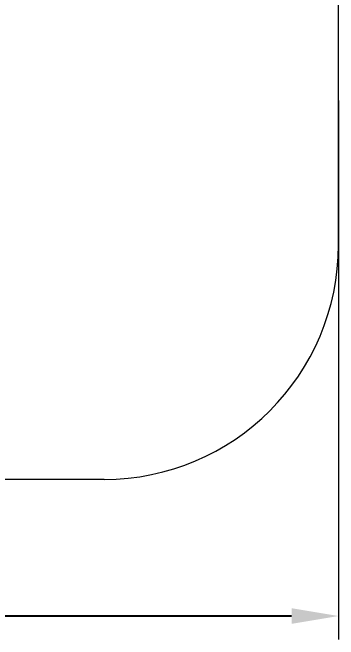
# Model space of a CAD drawing. Header units: millimetres. Extents: x -3410 to 2849, y -2252 to 1880.
# Drawn here: x 1458 to 2849, y -2252 to 422 of the extents above; entities that cross this region are included whole.
import ezdxf

# ---------------------------------------------------------------- set-up
doc = ezdxf.new("R2010")
doc.units = ezdxf.units.MM
doc.layers.add('DIKOM_ЗОНА', color=80, linetype='Continuous')
doc.layers.add('DIKOM_РАЗМЕР_ЗОНА', color=7, linetype='Continuous')
doc.styles.add('style1', font='arialbd.ttf', dxfattribs={"width": 0.8})
doc.dimstyles.new('1-50', dxfattribs={"dimtxt": 300, "dimasz": 200, "dimexe": 100, "dimexo": 0, "dimgap": 100, "dimtad": 1, "dimtxsty": 'style1', "dimcen": 200, "dimclrd": 7, "dimclre": 7, "dimclrt": 7, "dimadec": 1, "dimazin": 2, "dimtfac": 1, "dimtmove": 0, "dimatfit": 2, "dimfxl": 0, "dimlwd": 25, "dimlwe": 18, "dimarcsym": 0})

# ---------------------------------------------------------------- blocks, each defined once
blk = doc.blocks.new('*D3')
at = {"layer": 'Defpoints', "color": 0, "transparency": 16777216}
for p in [(-2651.2, 46.2), (2848.8, 46.2), (-2651.2, -2152.4)]:
    blk.add_point(p, dxfattribs=at)
at = {"layer": 'DIKOM_РАЗМЕР_ЗОНА', "color": 7, "lineweight": 18, "transparency": 16777216}
for p, q in [((-2651.2, 46.2), (-2651.2, -2252.4)), ((2848.8, 46.2), (2848.8, -2252.4))]:
    blk.add_line(p, q, dxfattribs=at)
at = {"layer": 'DIKOM_РАЗМЕР_ЗОНА', "color": 7, "lineweight": 25, "transparency": 16777216}
blk.add_line((2648.8, -2152.4), (-2451.2, -2152.4), dxfattribs=at)
at = {"layer": 'DIKOM_РАЗМЕР_ЗОНА', "color": 7, "transparency": 16777216}
for points in [[(-2451.2, -2119), (-2451.2, -2185.7), (-2651.2, -2152.4)], [(2648.8, -2119), (2648.8, -2185.7), (2848.8, -2152.4)]]:
    blk.add_solid(points, dxfattribs=at)
at = {"layer": 'DIKOM_РАЗМЕР_ЗОНА', "color": 7, "transparency": 16777216, "insert": (78.1, -1899.2), "char_height": 300, "attachment_point": 5, "style": 'style1'}
blk.add_mtext('{\\fArial|b0|i0|c204|p34;5500}', dxfattribs=at)

msp = doc.modelspace()

# ---------------------------------------------------------------- linework, layer by layer
at = {"layer": 'DIKOM_ЗОНА', "color": 3, "lineweight": 15}
for p, q in [((2848.817, -569.501), (2848.817, 880.499)), ((1848.817, -1569.501), (-1651.183, -1569.501))]:
    msp.add_line(p, q, dxfattribs=at)
msp.add_arc((1848.817, -569.501), 1000, 270, 0, dxfattribs=at)

# ---------------------------------------------------------------- dimensions: what is measured, and where the dimension line sits
at = {"layer": 'DIKOM_РАЗМЕР_ЗОНА'}
dim = msp.add_linear_dim(base=(-2651.183, -2152.352), p1=(2848.817, 46.2), p2=(-2651.183, 46.2), text='{\\fArial|b0|i0|c204|p34;<>}', dimstyle='1-50', dxfattribs=at)
dim.commit()
dim.dimension.update_dxf_attribs({"geometry": '*D3', "text_midpoint": (78.11, -2152.352), "dimtype": 160})

doc.saveas('drawing.dxf')
